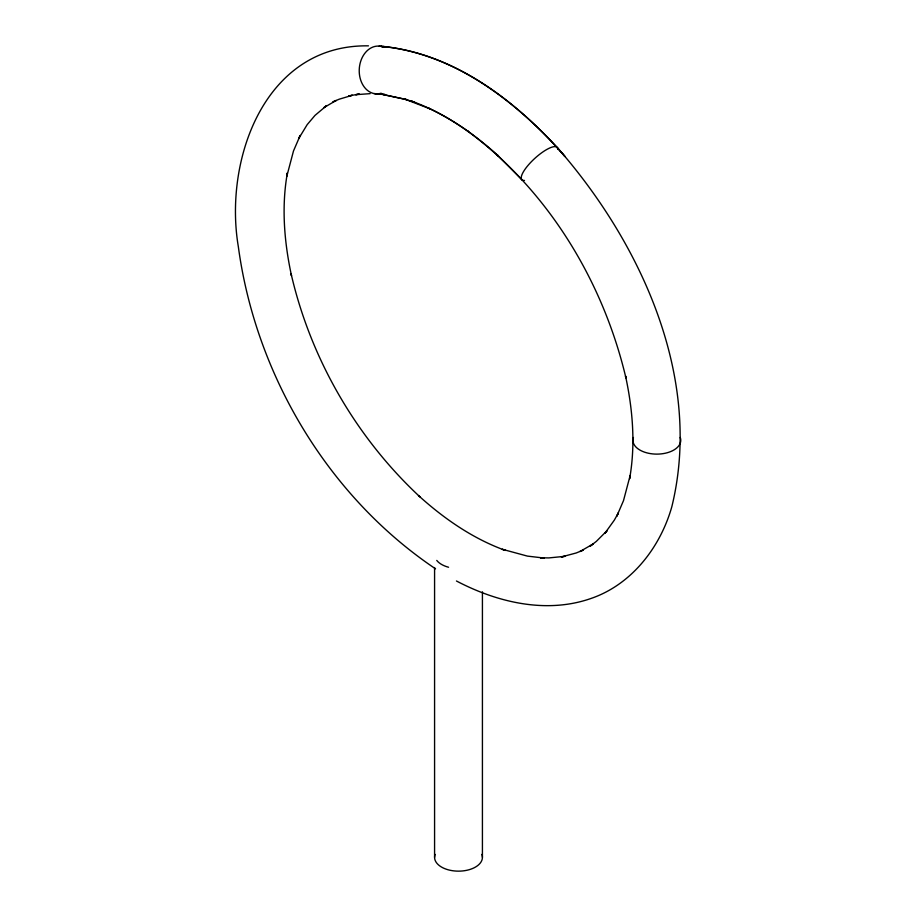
<?xml version="1.0" encoding="UTF-8"?>
<svg xmlns="http://www.w3.org/2000/svg" width="917" height="917" viewBox="0 0 917 917"><rect width="100%" height="100%" fill="white"/><g stroke="black" fill="none" stroke-linecap="round" stroke-linejoin="round"><path stroke-width="1.38" d="M368.474 45.85C264.726 44.188 223.645 159.81 238.34 246.707C255.614 374.686 327.954 496.521 435.541 568.827M370.17 93.649L355.67 94.692L359.292 94.038L348.701 95.941L352.369 95.276L339.164 99.208L332.928 101.879L336.195 100.457L323.839 107.667L326.704 105.547L315.001 115.404L307.184 124.632L298.587 138.765L300.191 135.429L293.497 150.961L286.838 176.156L287.388 172.866C281.324 206.921 284.224 241.973 291.48 275.593L291.079 273.702C310.599 358.581 356.151 437.489 419.906 496.831L418.461 495.535C443.954 518.632 472.863 538.669 505.382 550.441L502.264 549.272L527.413 556.103L544.205 558.075L540.526 557.8L548.893 557.914L564.975 556.31L561.33 556.963L576.3 552.951L583.338 550.051L580.071 551.484L593.161 543.93L590.296 546.039L596.325 541.397L607.283 530.439L604.899 533.27L614.321 520.145L618.413 512.832L616.82 516.168L623.503 500.636L630.162 475.442L629.624 478.72C635.664 444.676 632.787 409.624 625.52 375.993L625.921 377.896C603.077 281.198 547.976 190.163 467.429 130.902L468.438 131.635C450.912 119.107 431.93 108.458 411.618 101.145L414.736 102.314L404.603 99.047L430.417 108.985L429.007 108.321C454.557 120.368 477.665 137.114 498.539 156.05L497.094 154.755L522.025 179.824M375.855 93.843L385.06 94.52L374.01 93.58M383.409 46.435C456.425 54.447 518.346 102.67 565.01 156.578L557.456 147.775C641.132 243.234 703.305 378.182 671.829 506.723C660.378 547.174 631.802 584.438 591.144 598.423C546.429 614.138 497.174 602.389 456.448 580.988M379.122 46.114L385.931 46.87L380.956 46.366C450.935 52.521 510.505 97.385 556.997 147.213M383.249 94.508L406.254 99.529L381.449 94.256M482.422 591.809L482.422 857.338M434.578 567.531L434.578 857.338M448.562 567.245A23.922 13.812 0 0 1 436.744 560.425M481.872 854.403A23.922 13.812 0 0 1 458.5 871.15A23.922 13.812 0 0 1 435.128 854.403M381.197 93.202A23.922 18.248 -86.5 0 1 359.235 69.703A23.922 18.248 -86.5 0 1 382.779 46.882M524.478 180.454A23.922 6.969 -42.4 0 1 534.175 158.973A23.922 6.969 -42.4 0 1 557.788 149.345M680.254 437.478A23.922 13.812 0 0 1 656.847 454.121A23.922 13.812 0 0 1 633.429 437.478"/></g></svg>
